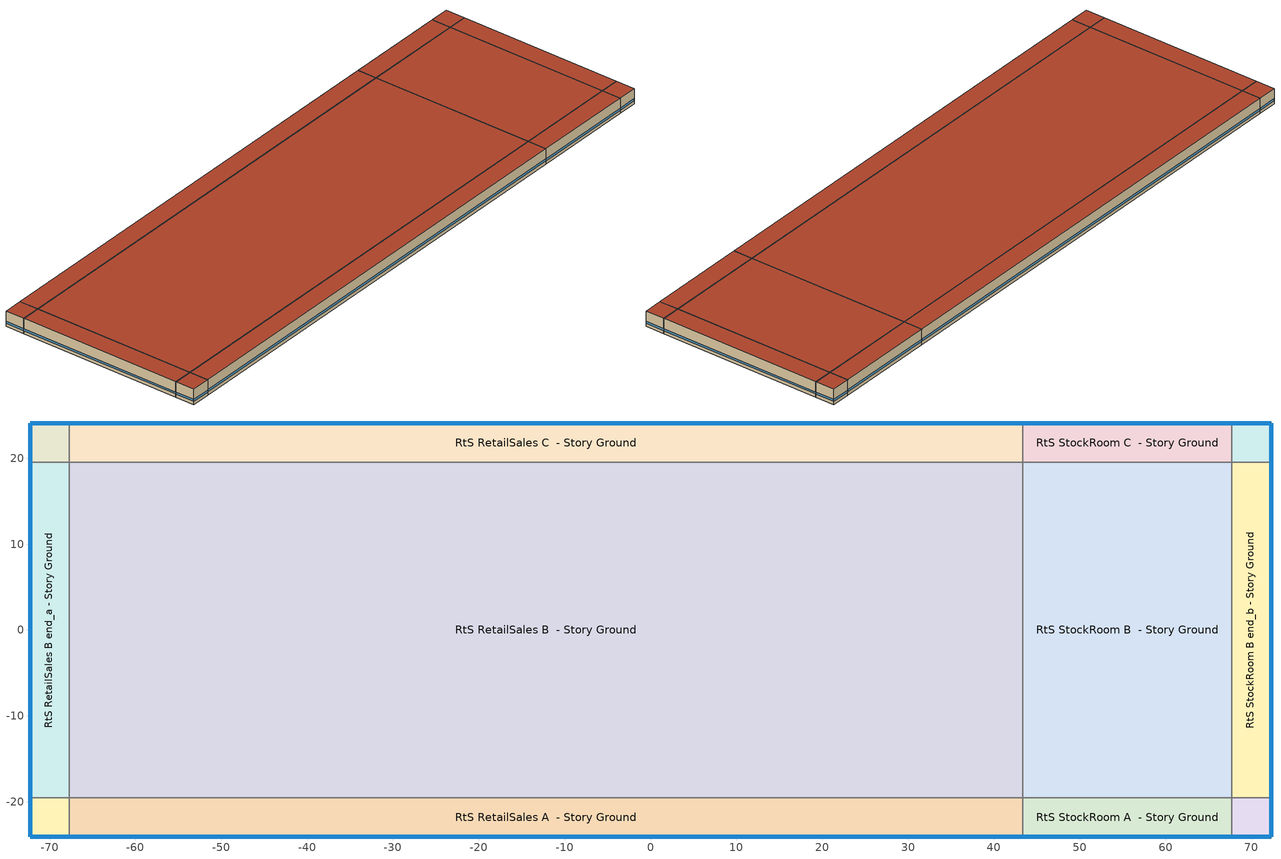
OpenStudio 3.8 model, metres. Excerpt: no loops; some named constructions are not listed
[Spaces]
RtS RetailSales A end_a - Story Ground
 floor ground (DEER Carpeted 6in Slab Floor): -72.29,-24.1 -72.29,-19.52 -67.72,-19.52 -67.72,-24.1 z0
 wall outside (DEER Insulated Exterior Mass Wall R-3.51 1): -72.29,-19.52 -72.29,-24.1 -67.72,-24.1 z0:3.66
 wall to RtS RetailSales B end_a - Story Ground: -67.72,-19.52 -72.29,-19.52 z0:3.66
 wall to RtS RetailSales A  - Story Ground: -67.72,-24.1 -67.72,-19.52 z0:3.66
 window (DEER Metal Framed Window U-0.77 SHGC 0.61): -72.29,-19.55 -72.29,-24.07 / -72.26,-24.1 -67.74,-24.1 z0.76:1.24
 roof outside (DEER Wood Framed Roof R-13.16): -67.72,-24.1 -67.72,-19.52 -72.29,-19.52 -72.29,-24.1 z3.66
RtS RetailSales B end_a - Story Ground
 floor ground (DEER Carpeted 6in Slab Floor): -72.29,-19.52 -72.29,19.52 -67.72,19.52 -67.72,-19.52 z0
 wall outside (DEER Insulated Exterior Mass Wall R-3.51 1): -72.29,19.52 -72.29,-19.52 z0:3.66
 wall to RtS RetailSales C end_a - Story Ground: -67.72,19.52 -72.29,19.52 z0:3.66
 wall to RtS RetailSales B  - Story Ground: -67.72,-19.52 -67.72,19.52 z0:3.66
 window (DEER Metal Framed Window U-0.77 SHGC 0.61): -72.29,19.5 -72.29,-19.5 z0.76:1.24
 roof outside (DEER Wood Framed Roof R-13.16): -67.72,-19.52 -67.72,19.52 -72.29,19.52 -72.29,-19.52 z3.66
RtS RetailSales C end_a - Story Ground
 floor ground (DEER Carpeted 6in Slab Floor): -72.29,19.52 -72.29,24.1 -67.72,24.1 -67.72,19.52 z0
 wall outside (DEER Insulated Exterior Mass Wall R-3.51 1): -67.72,24.1 -72.29,24.1 -72.29,19.52 z0:3.66
 wall to RtS RetailSales C  - Story Ground: -67.72,19.52 -67.72,24.1 z0:3.66
 window (DEER Metal Framed Window U-0.77 SHGC 0.61): -72.29,24.07 -72.29,19.55 / -67.74,24.1 -72.26,24.1 z0.76:1.24
 roof outside (DEER Wood Framed Roof R-13.16): -67.72,19.52 -67.72,24.1 -72.29,24.1 -72.29,19.52 z3.66
RtS RetailSales A  - Story Ground
 floor ground (DEER Carpeted 6in Slab Floor): -67.72,-24.1 -67.72,-19.52 43.37,-19.52 43.37,-24.1 z0
 wall outside (DEER Insulated Exterior Mass Wall R-3.51 1): -67.72,-24.1 43.37,-24.1 z0:3.66
 wall to RtS RetailSales B  - Story Ground: 43.37,-19.52 -67.72,-19.52 z0:3.66
 wall to RtS StockRoom A  - Story Ground: 43.37,-24.1 43.37,-19.52 z0:3.66
 window (DEER Metal Framed Window U-0.77 SHGC 0.61): -67.69,-24.1 43.35,-24.1 z0.76:1.24
 roof outside (DEER Wood Framed Roof R-13.16): 43.37,-24.1 43.37,-19.52 -67.72,-19.52 -67.72,-24.1 z3.66
RtS RetailSales B  - Story Ground
 floor ground (DEER Carpeted 6in Slab Floor): -67.72,-19.52 -67.72,19.52 43.37,19.52 43.37,-19.52 z0
 wall to RtS RetailSales C  - Story Ground: 43.37,19.52 -67.72,19.52 z0:3.66
 wall to RtS StockRoom B  - Story Ground: 43.37,-19.52 43.37,19.52 z0:3.66
 roof outside (DEER Wood Framed Roof R-13.16): 43.37,-19.52 43.37,19.52 -67.72,19.52 -67.72,-19.52 z3.66
RtS RetailSales C  - Story Ground
 floor ground (DEER Carpeted 6in Slab Floor): -67.72,19.52 -67.72,24.1 43.37,24.1 43.37,19.52 z0
 wall outside (DEER Insulated Exterior Mass Wall R-3.51 1): 43.37,24.1 -67.72,24.1 z0:3.66
 wall to RtS StockRoom C  - Story Ground: 43.37,19.52 43.37,24.1 z0:3.66
 window (DEER Metal Framed Window U-0.77 SHGC 0.61): 43.35,24.1 -67.69,24.1 z0.76:1.24
 roof outside (DEER Wood Framed Roof R-13.16): 43.37,19.52 43.37,24.1 -67.72,24.1 -67.72,19.52 z3.66
RtS StockRoom A  - Story Ground
 floor ground (DEER Carpeted 6in Slab Floor): 43.37,-24.1 43.37,-19.52 67.72,-19.52 67.72,-24.1 z0
 wall outside (DEER Insulated Exterior Mass Wall R-3.51 1): 43.37,-24.1 67.72,-24.1 z0:3.66
 wall to RtS StockRoom B  - Story Ground: 67.72,-19.52 43.37,-19.52 z0:3.66
 wall to RtS StockRoom A end_b - Story Ground: 67.72,-24.1 67.72,-19.52 z0:3.66
 window (DEER Metal Framed Window U-0.77 SHGC 0.61): 43.4,-24.1 67.69,-24.1 z0.76:1.24
 roof outside (DEER Wood Framed Roof R-13.16): 67.72,-24.1 67.72,-19.52 43.37,-19.52 43.37,-24.1 z3.66
RtS StockRoom B  - Story Ground
 floor ground (DEER Carpeted 6in Slab Floor): 43.37,-19.52 43.37,19.52 67.72,19.52 67.72,-19.52 z0
 wall to RtS StockRoom C  - Story Ground: 67.72,19.52 43.37,19.52 z0:3.66
 wall to RtS StockRoom B end_b - Story Ground: 67.72,-19.52 67.72,19.52 z0:3.66
 roof outside (DEER Wood Framed Roof R-13.16): 67.72,-19.52 67.72,19.52 43.37,19.52 43.37,-19.52 z3.66
RtS StockRoom C  - Story Ground
 floor ground (DEER Carpeted 6in Slab Floor): 43.37,19.52 43.37,24.1 67.72,24.1 67.72,19.52 z0
 wall outside (DEER Insulated Exterior Mass Wall R-3.51 1): 67.72,24.1 43.37,24.1 z0:3.66
 wall to RtS StockRoom C end_b - Story Ground: 67.72,19.52 67.72,24.1 z0:3.66
 window (DEER Metal Framed Window U-0.77 SHGC 0.61): 67.69,24.1 43.4,24.1 z0.76:1.24
 roof outside (DEER Wood Framed Roof R-13.16): 67.72,19.52 67.72,24.1 43.37,24.1 43.37,19.52 z3.66
RtS StockRoom A end_b - Story Ground
 floor ground (DEER Carpeted 6in Slab Floor): 67.72,-24.1 67.72,-19.52 72.29,-19.52 72.29,-24.1 z0
 wall outside (DEER Insulated Exterior Mass Wall R-3.51 1): 67.72,-24.1 72.29,-24.1 72.29,-19.52 z0:3.66
 wall to RtS StockRoom B end_b - Story Ground: 72.29,-19.52 67.72,-19.52 z0:3.66
 window (DEER Metal Framed Window U-0.77 SHGC 0.61): 72.29,-24.07 72.29,-19.55 / 67.74,-24.1 72.26,-24.1 z0.76:1.24
 roof outside (DEER Wood Framed Roof R-13.16): 72.29,-24.1 72.29,-19.52 67.72,-19.52 67.72,-24.1 z3.66
RtS StockRoom B end_b - Story Ground
 floor ground (DEER Carpeted 6in Slab Floor): 67.72,-19.52 67.72,19.52 72.29,19.52 72.29,-19.52 z0
 wall outside (DEER Insulated Exterior Mass Wall R-3.51 1): 72.29,-19.52 72.29,19.52 z0:3.66
 wall to RtS StockRoom C end_b - Story Ground: 72.29,19.52 67.72,19.52 z0:3.66
 window (DEER Metal Framed Window U-0.77 SHGC 0.61): 72.29,-19.5 72.29,19.5 z0.76:1.24
 roof outside (DEER Wood Framed Roof R-13.16): 72.29,-19.52 72.29,19.52 67.72,19.52 67.72,-19.52 z3.66
RtS StockRoom C end_b - Story Ground
 floor ground (DEER Carpeted 6in Slab Floor): 67.72,19.52 67.72,24.1 72.29,24.1 72.29,19.52 z0
 wall outside (DEER Insulated Exterior Mass Wall R-3.51 1): 72.29,19.52 72.29,24.1 67.72,24.1 z0:3.66
 window (DEER Metal Framed Window U-0.77 SHGC 0.61): 72.26,24.1 67.74,24.1 / 72.29,19.55 72.29,24.07 z0.76:1.24
 roof outside (DEER Wood Framed Roof R-13.16): 72.29,19.52 72.29,24.1 67.72,24.1 67.72,19.52 z3.66
[Schedule:Day]
D17_RtS_Stock_LF_Yr Wknd Day; autogen Schedule Rule 6 1_day_sch: Average, 0, 15, 0.08595, 0, 30, 0.0863, 0, 45, 0.083375, 1, 0, 0.08045, 1, 15, 0.077525, 1, 30, 0.0746, 1, 45, 0.07235, 2, 0, 0.0701, 2, 15, 0.06785, 2, 30, 0.0656, 2, 45, 0.065475, 3, 0, 0.06535, 3, 15, 0.065225, 3, 30, 0.0651, 3, 45, 0.065, 4, 0, 0.0649, 4, 15, 0.0648, 4, 30, 0.0647, 4, 45, 0.065725, 5, 0, 0.06675, 5, 15, 0.067775, 5, 30, 0.0688, 5, 45, 0.074625, 6, 0, 0.08045, 6, 15, 0.086275, 6, 30, 0.0921, 6, 45, 0.10475, 7, 0, 0.1174, 7, 15, 0.13005, 7, 30, 0.1427, 7, 45, 0.157575, 8, 0, 0.17245, 8, 15, 0.187325, 8, 30, 0.2022, 8, 45, 0.21885, 9, 0, 0.2355, 9, 15, 0.25215, 9, 30, 0.2688, 9, 45, 0.28875, 10, 0, 0.3087, 10, 15, 0.32865, 10, 30, 0.3486, 10, 45, 0.357575, 11, 0, 0.36655, 11, 15, 0.375525, 11, 30, 0.3845, 11, 45, 0.39005, 12, 0, 0.3956, 12, 15, 0.40115, 12, 30, 0.4067, 12, 45, 0.410925, 13, 0, 0.41515, 13, 15, 0.419375, 13, 30, 0.4236, 13, 45, 0.422175, 14, 0, 0.42075, 14, 15, 0.419325, 14, 30, 0.4179, 14, 45, 0.413275, 15, 0, 0.40865, 15, 15, 0.404025, 15, 30, 0.3994, 15, 45, 0.3864, 16, 0, 0.3734, 16, 15, 0.3604, 16, 30, 0.3474, 16, 45, 0.324, 17, 0, 0.3006, 17, 15, 0.2772, 17, 30, 0.2538, 17, 45, 0.241375, 18, 0, 0.22895, 18, 15, 0.216525, 18, 30, 0.2041, 18, 45, 0.190475, 19, 0, 0.17685, 19, 15, 0.163225, 19, 30, 0.1496, 19, 45, 0.1453, 20, 0, 0.141, 20, 15, 0.1367, 20, 30, 0.1324, 20, 45, 0.1306, 21, 0, 0.1288, 21, 15, 0.127, 21, 30, 0.1252, 21, 45, 0.119575, 22, 0, 0.11395, 22, 15, 0.108325, 22, 30, 0.1027, 22, 45, 0.09825, 23, 0, 0.0938, 23, 15, 0.08935, 23, 30, 0.0849, 23, 45, 0.08525, 24, 0, 0.0856
